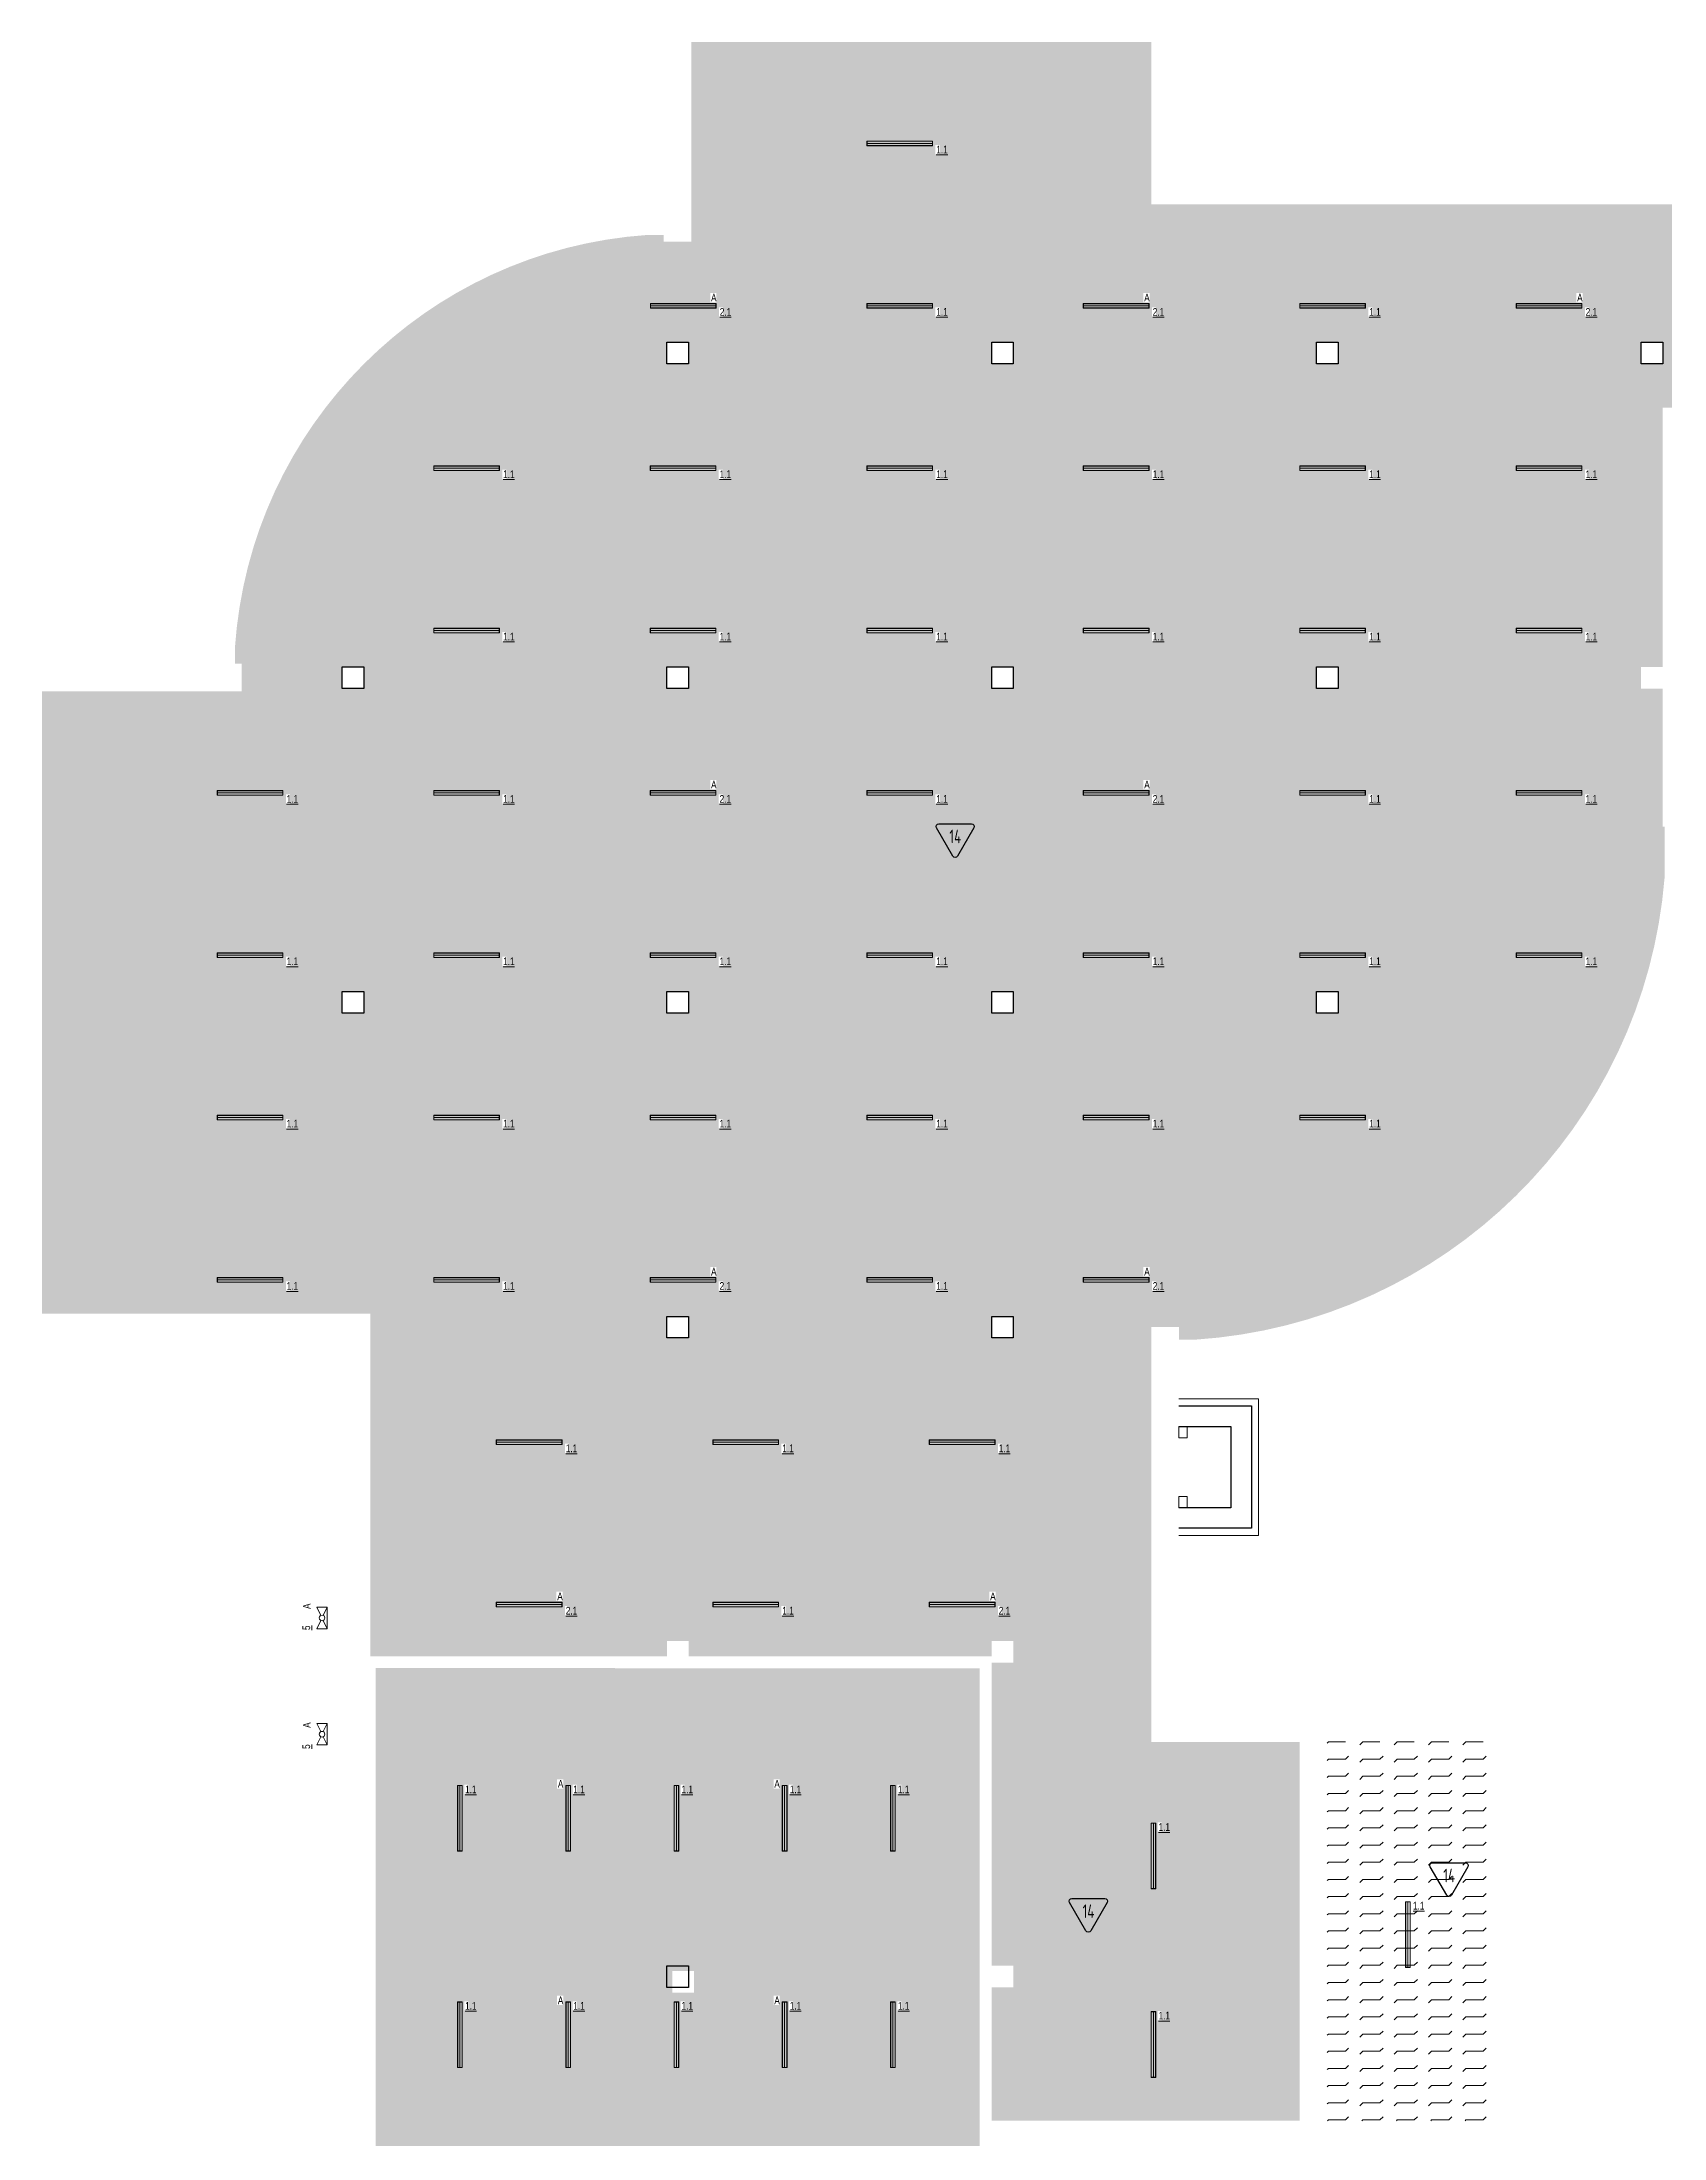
# Model space of a CAD drawing. Header units: millimetres. Extents: x -510890 to 397870, y -45599 to 141350.
# Drawn here: x -352922 to -322947, y 91616 to 130351 of the extents above; entities that cross this region are included whole.
import ezdxf

# ---------------------------------------------------------------- set-up
doc = ezdxf.new("R2010")
doc.units = ezdxf.units.MM
for name, color, linetype, lineweight in [('_ЭОМ_ОБЩ_Освещение_текст тип светильника', 172, 'Continuous', 50), ('_ЭОМ_светильник А', 1, 'Continuous', 35), ('_ЭОМ_светильник Р', 4, 'Continuous', 35), ('АР_МосжилНии_Стены', 202, 'Continuous', 30), ('Подвал', 250, 'Continuous', 30)]:
    doc.layers.add(name, color=color, linetype=linetype, lineweight=lineweight)
doc.layers.add('X-ref Light', color=250, linetype='Continuous')
doc.layers.add('АР_1_ПЛИНТУС', color=7, linetype='Continuous', true_color=0x76bcab)
doc.layers.add('АР_Потолок_Покраска', color=7, linetype='Continuous', lineweight=5, true_color=0x007399)
doc.layers.get('X-ref Light').off()
doc.styles.add('ISOCPEUR', font='isocpeur.ttf', dxfattribs={"height": 799.9999999999999})
doc.styles.add('ГОСТ', font='cad.shx', dxfattribs={"width": 0.8})

# ---------------------------------------------------------------- blocks, each defined once
blk = doc.blocks.new('ORIO LINE')
at = {"color": 0, "linetype": 'ByBlock', "lineweight": -2}
for p, q in [((-593.8284741220996, 84.00000000011642), (621.1715258779004, 84.00025189609732)), ((-593.8284741220996, -4), (-593.8284741220996, 84.00000000011642)), ((-590, 0), (-590, 80.00000000011642)), ((-590, 80.00000000011642), (617.3430517558008, 80.00000000011642)), ((617.3430517558008, 0), (-590, 0)), ((617.3430517558008, 80.00000000011642), (617.3430517558008, 0)), ((621.1715258779004, 84.00025189609732), (621.1715258779004, -3.999748104019091)), ((621.1715258779004, -3.999748104019091), (-593.8284741220996, -4))]:
    blk.add_line(p, q, dxfattribs=at)
blk.add_lwpolyline([(-590, 40.00000000005821), (617.3430517558008, 40.00000000005821)], dxfattribs=at)
blk = doc.blocks.new('ЭКРАН 9ВТ')
at = {"color": 0, "linetype": 'ByBlock', "lineweight": -2}
for points in [[(398.8943443857133, 376.0789199508727), (398.8943443857133, 0), (-398.8943443857133, 0), (-398.8943443857133, 376.0789199508727)], [(-398.8943443857133, 376.0789199508727), (-94.85104044532636, 232.7523988136963)], [(-398.8943443857133, 0), (-94.85104044532636, 143.3265211371763)], [(94.85104044532636, 232.7523988136963), (398.8943443857133, 376.0789199508727)], [(94.85104044532636, 143.3265211371763), (398.8943443857133, 0)]]:
    blk.add_lwpolyline(points, dxfattribs=at)
blk.add_circle((0, 188.0394599754363), 104.8616553994507, dxfattribs=at)
blk = doc.blocks.new('A$C89460300')
at = {"layer": '_ЭОМ_светильник А', "color": 18, "lineweight": 20, "ltscale": 100, "true_color": 0x000000}
for p, rotation in [((-1632.441251038923, 51177.44990603271), 179.9999999999999), ((6367.558748961077, 51177.44990603271), 179.9999999999999), ((14367.55874896108, 51177.44990603271), 179.9999999999999), ((-1636.268481230247, 42177.44990603297), 179.9999999999999), ((6367.559992891853, 42177.44990603297), 179.9999999999999), ((-1636.2666153342, 33177.44990603335), 179.9999999999999), ((6367.5618587879, 33177.44990603335), 179.9999999999999), ((-4478.459766394808, 27177.44990603271), 179.9999999999999), ((3521.540233605192, 27177.44990603271), 179.9999999999999), ((-3731.944202515529, 23175.01924775005), 89.99999999999991), ((268.0557974842377, 23175.02007703723), 89.99999999999991), ((-3731.944202515529, 19175.01924775005), 89.99999999999991), ((268.0557974842377, 19175.02007703723), 89.99999999999991)]:
    blk.add_blockref('ORIO LINE', p, dxfattribs=dict(at, rotation=rotation))
at = {"layer": '_ЭОМ_светильник А', "color": 18, "lineweight": 20, "ltscale": 100, "true_color": 0x000000, "xscale": 0.5, "yscale": 0.5, "zscale": 0.5, "rotation": 90}
for p in [(-8226.45755636954, 26890.40364825865), (-8226.45755636954, 24742.53494300402)]:
    blk.add_blockref('ЭКРАН 9ВТ', p, dxfattribs=at)
at = {"layer": '_ЭОМ_светильник Р', "color": 18, "lineweight": 20, "true_color": 0x000000}
for p, rotation in [((2367.558748961077, 54177.44990603271), 179.9999999999999), ((2367.558748961077, 51177.44990603271), 179.9999999999999), ((10367.55874896108, 51177.44990603271), 179.9999999999999), ((-5636.269725161023, 48177.44990603271), 179.9999999999999), ((-1636.269725161023, 48177.44990603271), 179.9999999999999), ((2367.558748961077, 48177.44990603271), 179.9999999999999), ((6367.558748961077, 48177.44990603271), 179.9999999999999), ((10367.55874896108, 48177.44990603271), 179.9999999999999), ((14367.55874896108, 48177.44990603271), 179.9999999999999), ((-5636.269725161023, 45177.44990603271), 179.9999999999999), ((-1636.269725161023, 45177.44990603271), 179.9999999999999), ((2367.558748961077, 45177.44990603271), 179.9999999999999), ((6367.558748961077, 45177.44990603271), 179.9999999999999), ((10367.55874896108, 45177.44990603271), 179.9999999999999), ((14367.55874896108, 45177.44990603271), 179.9999999999999), ((-9636.268481230247, 42177.44990603297), 179.9999999999999), ((-5636.268481230247, 42177.44990603297), 179.9999999999999), ((2367.559992891853, 42177.44990603297), 179.9999999999999), ((10367.55999289185, 42177.44990603297), 179.9999999999999), ((14367.55999289185, 42177.44990603297), 179.9999999999999), ((-9636.267859264859, 39177.44990603309), 179.9999999999999), ((-5636.267859264859, 39177.44990603309), 179.9999999999999), ((-1636.267859264859, 39177.44990603309), 179.9999999999999), ((2367.560614857241, 39177.44990603309), 179.9999999999999), ((6367.560614857241, 39177.44990603309), 179.9999999999999), ((10367.56061485724, 39177.44990603309), 179.9999999999999), ((14367.56061485724, 39177.44990603309), 179.9999999999999), ((-9636.26723729953, 36177.44990603323), 179.9999999999999), ((-5636.267237299529, 36177.44990603323), 179.9999999999999), ((-1636.267237299529, 36177.44990603323), 179.9999999999999), ((2367.56123682257, 36177.44990603323), 179.9999999999999), ((6367.56123682257, 36177.44990603323), 179.9999999999999), ((10367.56123682257, 36177.44990603323), 179.9999999999999), ((-9636.2666153342, 33177.44990603335), 179.9999999999999), ((-5636.2666153342, 33177.44990603335), 179.9999999999999), ((2367.5618587879, 33177.44990603335), 179.9999999999999), ((-4478.459766394924, 30177.45015792934), 179.9999999999999), ((-478.4597663949244, 30177.45015792934), 179.9999999999999), ((3521.540233605076, 30177.45015792934), 179.9999999999999), ((-478.459766394808, 27177.44990603271), 179.9999999999999), ((-5731.944202515529, 23175.01924775005), 89.99999999999991), ((-1731.944202515529, 23175.01924775005), 89.99999999999991), ((2268.055797484238, 23175.02007703723), 89.99999999999991), ((7082.619397710485, 22480.06737253777), 89.99999999999991), ((11784.45237813133, 21026.04078265087), 89.99999999999991), ((-5731.944202515529, 19175.01924775005), 89.99999999999991), ((-1731.944202515529, 19175.01924775005), 89.99999999999991), ((2268.055797484238, 19175.02007703723), 89.99999999999991), ((7082.619397710485, 18994.44715728419), 89.99999999999991)]:
    blk.add_blockref('ORIO LINE', p, dxfattribs=dict(at, rotation=rotation))
at = {"layer": '_ЭОМ_ОБЩ_Освещение_текст тип светильника', "color": 18, "lineweight": 20, "ltscale": 40, "true_color": 0x000000, "char_height": 142.1875, "width": 46.11787112470488, "attachment_point": 1, "style": 'ГОСТ', "bg_fill": 3, "box_fill_scale": 1.1, "bg_fill_color": 256, "bg_fill_transparency": 0}
for s, insert in [('{\\L1.1}', (3029.833680556039, 54096.35253255579)), ('{\\L2.1}', (-970.1663194439607, 51096.35253255579)), ('{\\L1.1}', (3029.833680556039, 51096.35253255579)), ('{\\L2.1}', (7029.833680556039, 51096.35253255579)), ('{\\L1.1}', (11029.83368055604, 51096.35253255579)), ('{\\L2.1}', (15029.83368055604, 51096.35253255579)), ('{\\L1.1}', (-4973.99479356606, 48096.35253255579)), ('{\\L1.1}', (-973.9947935660603, 48096.35253255579)), ('{\\L1.1}', (3029.833680556039, 48096.35253255579)), ('{\\L1.1}', (7029.833680556039, 48096.35253255579)), ('{\\L1.1}', (11029.83368055604, 48096.35253255579)), ('{\\L1.1}', (15029.83368055604, 48096.35253255579)), ('{\\L1.1}', (-4973.99479356606, 45096.35253255579)), ('{\\L1.1}', (-973.9947935660603, 45096.35253255579)), ('{\\L1.1}', (3029.833680556039, 45096.35253255579)), ('{\\L1.1}', (7029.833680556039, 45096.35253255579)), ('{\\L1.1}', (11029.83368055604, 45096.35253255579)), ('{\\L1.1}', (15029.83368055604, 45096.35253255579)), ('{\\L1.1}', (-8973.993549635285, 42096.35253255605)), ('{\\L1.1}', (-4973.993549635285, 42096.35253255605)), ('{\\L2.1}', (-973.9935496352846, 42096.35253255605)), ('{\\L1.1}', (3029.834924486815, 42096.35253255605)), ('{\\L2.1}', (7029.834924486815, 42096.35253255605)), ('{\\L1.1}', (11029.83492448681, 42096.35253255605)), ('{\\L1.1}', (15029.83492448681, 42096.35253255605)), ('{\\L1.1}', (-8973.992927669897, 39096.35253255616)), ('{\\L1.1}', (-4973.992927669897, 39096.35253255616)), ('{\\L1.1}', (-973.9929276698967, 39096.35253255616)), ('{\\L1.1}', (3029.835546452203, 39096.35253255616)), ('{\\L1.1}', (7029.835546452203, 39096.35253255616)), ('{\\L1.1}', (11029.8355464522, 39096.35253255616)), ('{\\L1.1}', (15029.8355464522, 39096.35253255616)), ('{\\L1.1}', (-8973.992305704567, 36096.35253255631)), ('{\\L1.1}', (-4973.992305704567, 36096.35253255631)), ('{\\L1.1}', (-973.9923057045671, 36096.35253255631)), ('{\\L1.1}', (3029.836168417532, 36096.35253255631)), ('{\\L1.1}', (7029.836168417532, 36096.35253255631)), ('{\\L1.1}', (11029.83616841753, 36096.35253255631)), ('{\\L1.1}', (-8973.991683739237, 33096.35253255643)), ('{\\L1.1}', (-4973.991683739237, 33096.35253255643)), ('{\\L2.1}', (-973.9916837392375, 33096.35253255643)), ('{\\L1.1}', (3029.836790382862, 33096.35253255643)), ('{\\L2.1}', (7029.836790382862, 33096.35253255643)), ('{\\L1.1}', (-3816.184834799962, 30096.35278445242)), ('{\\L1.1}', (183.8151652000379, 30096.35278445242)), ('{\\L1.1}', (4183.815165200038, 30096.35278445242)), ('{\\L2.1}', (-3816.184834799846, 27096.35253255579)), ('{\\L1.1}', (183.8151652001543, 27096.35253255579)), ('{\\L2.1}', (4183.815165200154, 27096.35253255579)), ('{\\L1.1}', (-5677.175486854045, 23793.8796105042)), ('{\\L1.1}', (-1677.175486854045, 23793.8796105042)), ('{\\L1.1}', (2322.824513145722, 23793.88043979138)), ('{\\L1.1}', (7137.38811337197, 23098.92773529192)), ('{\\L1.1}', (11839.22109379282, 21644.90114540502)), ('{\\L1.1}', (-5677.175486854045, 19793.8796105042)), ('{\\L1.1}', (-1677.175486854045, 19793.8796105042)), ('{\\L1.1}', (2322.824513145722, 19793.88043979138)), ('{\\L1.1}', (7137.38811337197, 19613.30752003833))]:
    blk.add_mtext(s, dxfattribs=dict(at, insert=insert))
at = {"layer": '_ЭОМ_ОБЩ_Освещение_текст тип светильника', "color": 18, "lineweight": 18, "ltscale": 40, "true_color": 0x000000, "char_height": 142.1875, "width": 55.871829552576, "attachment_point": 1, "rotation": 89.99999999999989, "style": 'ГОСТ', "bg_fill": 3, "box_fill_scale": 1.1, "bg_fill_color": 256, "bg_fill_transparency": 0}
for insert in [(-8682.513672280942, 26667.03905403646), (-8682.513672280942, 24470.07821163759)]:
    blk.add_mtext('{\\L5}', dxfattribs=dict(at, insert=insert))
at = {"layer": '_ЭОМ_светильник А', "color": 18, "lineweight": 18, "ltscale": 100, "true_color": 0x000000, "char_height": 142.1875, "width": 86.04374658316377, "attachment_point": 1, "rotation": 89.99999999999993, "style": 'ГОСТ', "bg_fill": 3, "box_fill_scale": 1.1, "bg_fill_color": 256, "bg_fill_transparency": 0}
for insert in [(-8672.121637914215, 27056.82310302588, 4.754723833606677e-09), (-8672.121637914215, 24859.86226062701, 4.754723833606677e-09)]:
    blk.add_mtext('А', dxfattribs=dict(at, insert=insert))
at = {"layer": '_ЭОМ_светильник А', "color": 18, "lineweight": 20, "ltscale": 100, "true_color": 0x000000, "char_height": 142.1875, "width": 86.04374658316377, "attachment_point": 1, "style": 'ГОСТ', "bg_fill": 3, "box_fill_scale": 1.1, "bg_fill_color": 256, "bg_fill_transparency": 0}
for insert in [(-3962.798845584621, 23895.52239143389), (37.20115441514645, 23895.52322072106), (-3962.798845584621, 19895.52239143389), (37.20115441514645, 19895.52322072106)]:
    blk.add_mtext('А', dxfattribs=dict(at, insert=insert))
at = {"layer": '_ЭОМ_ОБЩ_Освещение_текст тип светильника', "color": 18, "lineweight": 20, "ltscale": 40, "true_color": 0x000000, "char_height": 142.1875, "width": 46.11787112470488, "attachment_point": 1, "style": 'ГОСТ', "bg_fill": 3, "box_fill_scale": 1.1, "bg_fill_color": 256, "bg_fill_transparency": 0}
for insert in [(-3677.175486854045, 23793.8796105042), (322.8245131457224, 23793.88043979138), (-3677.175486854045, 19793.8796105042), (322.8245131457224, 19793.88043979138)]:
    blk.add_mtext('{\\L1.1}', dxfattribs=dict(at, insert=insert))
at = {"layer": '_ЭОМ_светильник А', "color": 18, "lineweight": 20, "ltscale": 100, "true_color": 0x000000, "char_height": 142.1875, "width": 86.04374658316377, "attachment_point": 1, "style": 'ГОСТ', "bg_fill": 3, "box_fill_scale": 1.1, "bg_fill_color": 256, "bg_fill_transparency": 0}
for insert in [(-1131.429641846451, 51360.99399132928), (6872.398832275649, 51360.99399132928), (14872.39883227565, 51360.99399132928), (-1131.428397915675, 42360.99399132954), (6872.400076206424, 42360.99399132954), (-1131.426532019628, 33360.99399132992), (6872.401942102471, 33360.99399132992), (-3973.619683080236, 27360.99399132928), (4026.380316919764, 27360.99399132928)]:
    blk.add_mtext('А', dxfattribs=dict(at, insert=insert))

msp = doc.modelspace()

# ---------------------------------------------------------------- hatches: boundary and pattern name
at = {"layer": 'АР_Потолок_Покраска'}
h = msp.add_hatch(dxfattribs=at)
h.set_pattern_fill('FLEX', color=256, scale=50)
h.set_pattern_definition([(0, (0, 0), (0, 317.5), [317.5, -317.5]), (45, (317.5, 0), (0, 317.499999467225), [79.375, -290.26280657, 79.375, -449.01280657])])
h.paths.add_polyline_path([(-340972.0711264506, 124800.6824583525), (-340972.0711264507, 124400.6824583525), (-341372.0711264507, 124400.6824583525), (-341372.0711264507, 124800.6824583525)])
h.paths.add_polyline_path([(-334972.0711264507, 124800.6824583525), (-334972.0711264507, 124400.6824583525), (-335372.0711264507, 124400.6824583525), (-335372.0711264507, 124800.6824583525)])
h.paths.add_polyline_path([(-328972.0711264506, 124800.6824583525), (-328972.0711264506, 124400.6824583525), (-329372.0711264506, 124400.6824583525), (-329372.0711264506, 124800.6824583525)])
h.paths.add_polyline_path([(-322972.0711264503, 124800.6824583525), (-322972.0711264503, 124400.6824583525), (-323372.0711264503, 124400.6824583525), (-323372.0711264503, 124800.6824583525)])
h.paths.add_polyline_path([(-316972.0711264502, 124800.6824583525), (-316972.0711264502, 124400.6824583525), (-317372.0711264502, 124400.6824583525), (-317372.0711264502, 124800.6824583525)])
h.paths.add_polyline_path([(-299372.0711264501, 121800.6824583525), (-298972.07112645, 121800.6824583525), (-298972.0711264501, 121400.6824583525), (-299372.0711264501, 121400.6824583525)])
h.paths.add_polyline_path([(-329372.0711264506, 118400.6824583525), (-329372.0711264506, 118800.6824583525), (-328972.0711264506, 118800.6824583525), (-328972.0711264506, 118400.6824583525)])
h.paths.add_polyline_path([(-335372.0711264507, 118400.6824583525), (-335372.0711264507, 118800.6824583525), (-334972.0711264507, 118800.6824583525), (-334972.0711264507, 118400.6824583525)])
h.paths.add_polyline_path([(-341372.0711264507, 118400.6824583525), (-341372.0711264507, 118800.6824583525), (-340972.0711264507, 118800.6824583525), (-340972.0711264507, 118400.6824583525)])
h.paths.add_polyline_path([(-347372.0711264507, 118800.6824583525), (-346972.0711264506, 118800.6824583525), (-346972.0711264507, 118400.6824583525), (-347372.0711264506, 118400.6824583525)])
h.paths.add_polyline_path([(-347372.0711264507, 112800.6824583525), (-346972.0711264507, 112800.6824583525), (-346972.0711264507, 112400.6824583525), (-347372.0711264507, 112400.6824583525)])
h.paths.add_polyline_path([(-341372.0711264507, 112400.6824583525), (-341372.0711264507, 112800.6824583525), (-340972.0711264507, 112800.6824583525), (-340972.0711264507, 112400.6824583525)])
h.paths.add_polyline_path([(-335372.0711264507, 112400.6824583525), (-335372.0711264507, 112800.6824583525), (-334972.0711264507, 112800.6824583525), (-334972.0711264507, 112400.6824583525)])
h.paths.add_polyline_path([(-328972.0711264506, 112400.6824583525), (-329372.0711264506, 112400.6824583525), (-329372.0711264506, 112800.6824583525), (-328972.0711264506, 112800.6824583525)])
h.paths.add_polyline_path([(-334972.0711264507, 106400.6824583525), (-335372.0711264507, 106400.6824583525), (-335372.0711264507, 106800.6824583525), (-334972.0711264507, 106800.6824583525)])
h.paths.add_polyline_path([(-341372.0711264507, 106800.6824583525), (-340972.0711264507, 106800.6824583525), (-340972.0711264507, 106400.6824583525), (-341372.0711264507, 106400.6824583525)])
edge = h.paths.add_edge_path()
edge.add_line((-340922.0711264507, 130350.6824583525), (-332422.0711264507, 130350.6824583525))
edge.add_line((-332422.0711264507, 130350.6824583525), (-332422.0711264507, 127350.6824583525))
edge.add_line((-332422.0711264507, 127350.6824583525), (-293422.0711264503, 127350.6824583525))
edge.add_line((-293422.0711264503, 127350.6824583525), (-293422.0711264503, 115850.6824583525))
edge.add_line((-293422.0711264503, 115850.6824583525), (-304054.0665040578, 115850.6824583525))
edge.add_line((-304054.0665040578, 115850.6824583525), (-304052.0711264501, 123589.9490637413))
edge.add_line((-304052.0711264501, 123589.9490637413), (-322971.1212310863, 123589.9490637413))
edge.add_line((-322971.1212310863, 123589.9490637413), (-322972.4206091521, 118800.6824583525))
edge.add_line((-322972.4206091521, 118800.6824583525), (-323372.0711264503, 118800.6824583525))
edge.add_line((-323372.0711264503, 118800.6824583525), (-323372.0711264503, 118400.6824583525))
edge.add_line((-323372.0711264503, 118400.6824583525), (-322971.7709201192, 118400.6824583525))
edge.add_line((-322971.7709201192, 118400.6824583525), (-322972.4206091521, 115850.682458348))
edge.add_line((-322972.4206091521, 115850.682458348), (-322937.0711264503, 115850.6824583525))
edge.add_line((-322937.0711264503, 115850.6824583525), (-322937.071126446, 114910.6824583937))
edge.add_arc((-332221.3052867493, 115664.1989911304), 9314.761999560247, 273.7493737611768, 355.35999482438194, ccw=False)
edge.add_line((-331612.1922956888, 106369.3739539082), (-331912.1922956888, 106369.373953908))
edge.add_line((-331912.1922956888, 106369.373953908), (-331912.1922958228, 106600.6824583609))
edge.add_line((-331912.1922958228, 106600.6824583609), (-332422.1922958228, 106600.6824583525))
edge.add_line((-332422.1922958228, 106600.6824583525), (-332422.1922958228, 98935.68245835253))
edge.add_line((-332422.1922958228, 98935.68245835253), (-329682.0012375686, 98935.68245835253))
edge.add_line((-329682.0012375686, 98935.68245835253), (-329682.0361820102, 91935.6824583525))
edge.add_line((-329682.0361820102, 91935.6824583525), (-335372.1922958228, 91935.68245835253))
edge.add_line((-335372.1922958228, 91935.68245835253), (-335372.1317111368, 94400.68245835253))
edge.add_line((-335372.1317111368, 94400.68245835253), (-334972.0711264507, 94400.68245835253))
edge.add_line((-334972.0711264507, 94400.68245835253), (-334972.0711264507, 94800.68245835253))
edge.add_line((-334972.0711264507, 94800.68245835253), (-335372.0711264507, 94800.68245835253))
edge.add_line((-335372.0711264507, 94800.68245835253), (-335372.0711264507, 100400.6824583525))
edge.add_line((-335372.0711264507, 100400.6824583525), (-334972.0711264507, 100400.6824583525))
edge.add_line((-334972.0711264507, 100400.6824583525), (-334972.0711264507, 100800.6824583525))
edge.add_line((-334972.0711264507, 100800.6824583525), (-335372.0711264507, 100800.6824583525))
edge.add_line((-335372.0711264507, 100800.6824583525), (-335372.1922958228, 100516.9295154978))
edge.add_line((-335372.1922958228, 100516.9295154978), (-340972.0711264507, 100520.4624429413))
edge.add_line((-340972.0711264507, 100520.4624429413), (-340972.0711264507, 100800.6824583525))
edge.add_line((-340972.0711264507, 100800.6824583525), (-341372.0711264507, 100800.6824583525))
edge.add_line((-341372.0711264507, 100800.6824583525), (-341372.0711264507, 100520.7148003619))
edge.add_line((-341372.0711264507, 100520.7148003619), (-346852.1922958228, 100520.6824583525))
edge.add_line((-346852.1922958228, 100520.6824583525), (-346852.1922958228, 106850.6824583525))
edge.add_line((-346852.1922958228, 106850.6824583525), (-352922.0711264506, 106850.6824583525))
edge.add_line((-352922.0711264506, 106850.6824583525), (-352922.0711264506, 118350.6824583526))
edge.add_line((-352922.0711264506, 118350.6824583526), (-349232.0711264506, 118350.6824583525))
edge.add_line((-349232.0711264506, 118350.6824583525), (-349232.0711264506, 118860.6824583525))
edge.add_line((-349232.0711264506, 118860.6824583525), (-349355.3711942717, 118860.6824583525))
edge.add_line((-349355.3711942717, 118860.6824583525), (-349355.3711942692, 119160.6824583897))
edge.add_arc((-341172.0711264507, 118600.6824583523), 8202.438661764007, 93.91476438923058, 176.0852356107049, ccw=False)
edge.add_line((-341732.0711264788, 126783.9825261715), (-341432.0711264507, 126783.9825261736))
edge.add_line((-341432.0711264507, 126783.9825261736), (-341432.0711264507, 126660.6824583525))
edge.add_line((-341432.0711264507, 126660.6824583525), (-340922.0711264507, 126660.6824583525))
edge.add_line((-340922.0711264507, 126660.6824583525), (-340922.0711264507, 130350.6824583525))
h = msp.add_hatch(dxfattribs=at)
h.set_pattern_fill('HEX', color=256, scale=25)
h.set_pattern_definition([(0, (-599093.7949795618, 63531.31726554468), (0, 137.481532885), [79.375, -158.75]), (120, (-599093.7949795618, 63531.31726554468), (-119.0625000296357, -68.74076644249996), [79.37499999999989, -158.7499999999998]), (59.99999999999999, (-599014.4199795618, 63531.31726554468), (-119.0625000296357, 68.7407664425), [79.375, -158.75])])
h.paths.add_polyline_path([(-340872.0711264506, 94300.68245835254), (-341272.0711264506, 94300.68245835253), (-341272.0711264506, 94700.68245835256), (-340872.0711264506, 94700.68245835253)], flags=16)
h.paths.add_polyline_path([(-340872.0711264506, 88300.68245835254), (-341272.0711264506, 88300.68245835253), (-341272.0711264506, 88700.68245835256), (-340872.0711264506, 88700.68245835253)], flags=16)
h.paths.add_polyline_path([(-346752.1922958228, 100300.6824583525), (-335591.5435111108, 100296.9193344545), (-335591.1428222287, 83336.02404963062), (-340851.7994435144, 83336.03911197746), (-340853.3862948782, 82785.68245835254), (-346753.3784583045, 82785.68245835254)])
h = msp.add_hatch(dxfattribs=at)
h.set_pattern_fill('FLEX', color=256, scale=50)
h.set_pattern_definition([(0, (-430114.763221242, 35117.90697236371), (0, 317.5), [317.5, -317.5]), (45, (-429797.263221242, 35117.90697236371), (0, 317.499999467225), [79.375, -290.26280657, 79.375, -449.01280657])])
h.paths.add_polyline_path([(-329172.0711264506, 98935.68245835253), (-326172.0711264504, 98935.68245835253), (-326172.0361820102, 91935.68245835256), (-329172.0361820102, 91935.68245835253)])

# ---------------------------------------------------------------- linework, layer by layer
for points in [[(-341372.0711264507, 124800.6824583525), (-340972.0711264507, 124800.6824583525), (-340972.0711264507, 124400.6824583525), (-341372.0711264507, 124400.6824583525)], [(-340972.0711264506, 124800.6824583525), (-340972.0711264507, 124400.6824583525), (-341372.0711264507, 124400.6824583525), (-341372.0711264507, 124800.6824583525)], [(-335372.0711264507, 124800.6824583525), (-334972.0711264507, 124800.6824583525), (-334972.0711264507, 124400.6824583525), (-335372.0711264507, 124400.6824583525)], [(-334972.0711264507, 124800.6824583525), (-334972.0711264507, 124400.6824583525), (-335372.0711264507, 124400.6824583525), (-335372.0711264507, 124800.6824583525)], [(-329372.0711264506, 124800.6824583525), (-328972.0711264506, 124800.6824583525), (-328972.0711264506, 124400.6824583525), (-329372.0711264506, 124400.6824583525)], [(-328972.0711264506, 124800.6824583525), (-328972.0711264506, 124400.6824583525), (-329372.0711264506, 124400.6824583525), (-329372.0711264506, 124800.6824583525)], [(-323372.0711264503, 124800.6824583525), (-322972.0711264503, 124800.6824583525), (-322972.0711264503, 124400.6824583525), (-323372.0711264503, 124400.6824583525)], [(-322972.0711264503, 124800.6824583525), (-322972.0711264503, 124400.6824583525), (-323372.0711264503, 124400.6824583525), (-323372.0711264503, 124800.6824583525)], [(-347372.0711264507, 118800.6824583525), (-346972.0711264507, 118800.6824583525), (-346972.0711264507, 118400.6824583525), (-347372.0711264507, 118400.6824583525)], [(-347372.0711264507, 118800.6824583525), (-346972.0711264506, 118800.6824583525), (-346972.0711264507, 118400.6824583525), (-347372.0711264506, 118400.6824583525)], [(-341372.0711264507, 118800.6824583525), (-340972.0711264507, 118800.6824583525), (-340972.0711264507, 118400.6824583525), (-341372.0711264507, 118400.6824583525)], [(-341372.0711264507, 118400.6824583525), (-341372.0711264507, 118800.6824583525), (-340972.0711264507, 118800.6824583525), (-340972.0711264507, 118400.6824583525)], [(-335372.0711264507, 118800.6824583525), (-334972.0711264507, 118800.6824583525), (-334972.0711264507, 118400.6824583525), (-335372.0711264507, 118400.6824583525)], [(-335372.0711264507, 118400.6824583525), (-335372.0711264507, 118800.6824583525), (-334972.0711264507, 118800.6824583525), (-334972.0711264507, 118400.6824583525)], [(-329372.0711264506, 118800.6824583525), (-328972.0711264506, 118800.6824583525), (-328972.0711264506, 118400.6824583525), (-329372.0711264506, 118400.6824583525)], [(-329372.0711264506, 118400.6824583525), (-329372.0711264506, 118800.6824583525), (-328972.0711264506, 118800.6824583525), (-328972.0711264506, 118400.6824583525)], [(-347372.0711264507, 112800.6824583525), (-346972.0711264507, 112800.6824583525), (-346972.0711264507, 112400.6824583525), (-347372.0711264507, 112400.6824583525)], [(-347372.0711264507, 112800.6824583525), (-346972.0711264507, 112800.6824583525), (-346972.0711264507, 112400.6824583525), (-347372.0711264507, 112400.6824583525)], [(-341372.0711264507, 112800.6824583525), (-340972.0711264507, 112800.6824583525), (-340972.0711264507, 112400.6824583525), (-341372.0711264507, 112400.6824583525)], [(-341372.0711264507, 112400.6824583525), (-341372.0711264507, 112800.6824583525), (-340972.0711264507, 112800.6824583525), (-340972.0711264507, 112400.6824583525)], [(-335372.0711264507, 112800.6824583525), (-334972.0711264507, 112800.6824583525), (-334972.0711264507, 112400.6824583525), (-335372.0711264507, 112400.6824583525)], [(-335372.0711264507, 112400.6824583525), (-335372.0711264507, 112800.6824583525), (-334972.0711264507, 112800.6824583525), (-334972.0711264507, 112400.6824583525)], [(-329372.0711264506, 112800.6824583525), (-328972.0711264506, 112800.6824583525), (-328972.0711264506, 112400.6824583525), (-329372.0711264506, 112400.6824583525)], [(-328972.0711264506, 112400.6824583525), (-329372.0711264506, 112400.6824583525), (-329372.0711264506, 112800.6824583525), (-328972.0711264506, 112800.6824583525)], [(-341372.0711264507, 106800.6824583525), (-340972.0711264507, 106800.6824583525), (-340972.0711264507, 106400.6824583525), (-341372.0711264507, 106400.6824583525)], [(-341372.0711264507, 106800.6824583525), (-340972.0711264507, 106800.6824583525), (-340972.0711264507, 106400.6824583525), (-341372.0711264507, 106400.6824583525)], [(-335372.0711264507, 106800.6824583525), (-334972.0711264507, 106800.6824583525), (-334972.0711264507, 106400.6824583525), (-335372.0711264507, 106400.6824583525)], [(-334972.0711264507, 106400.6824583525), (-335372.0711264507, 106400.6824583525), (-335372.0711264507, 106800.6824583525), (-334972.0711264507, 106800.6824583525)], [(-340972.0711264507, 94400.68245835253), (-341372.0711264507, 94400.68245835252), (-341372.0711264507, 94800.68245835254), (-340972.0711264507, 94800.68245835252)]]:
    msp.add_lwpolyline(points, close=True)
for points in [[(-336349.8516034776, 115903.8486366935), (-335743.6336627482, 115903.8486366933, -0.5773494962845065), (-335700.3324136313, 115828.8488739976), (-336003.4412981478, 115303.8488857895, -0.5773541042744643), (-336090.0441261593, 115303.8488857895), (-336393.1527881231, 115828.8484885261, -0.5773491286020777), (-336349.8516034776, 115903.8486366935, -1.710881644036777e-06)], [(-327223.7772074421, 96703.57386510487), (-326617.5592667127, 96703.57386510464, -0.5773494962845065), (-326574.2580175959, 96628.57410240901), (-326877.3669021124, 96103.57411420083, -0.5773541042744643), (-326963.9697301239, 96103.57411420083), (-327267.0783920876, 96628.5737169375, -0.5773491286020777), (-327223.7772074421, 96703.57386510487, -1.710881644036777e-06)], [(-333888.9212413019, 96043.44187694108), (-333282.7033005725, 96043.44187694085, -0.5773494962845065), (-333239.4020514556, 95968.44211424522), (-333542.5109359722, 95443.44212603704, -0.5773541042744643), (-333629.1137639837, 95443.44212603704), (-333932.2224259474, 95968.44172877372, -0.5773491286020777), (-333888.9212413019, 96043.44187694108, -1.710881644036777e-06)]]:
    msp.add_lwpolyline(points, format="xyb")

# ---------------------------------------------------------------- texts
at = {"char_height": 250, "width": 294.3337657886732, "attachment_point": 1, "style": 'ISOCPEUR'}
for insert in [(-336153.4575231094, 115793.2711324436), (-327027.3831270739, 96592.99636085492), (-333692.5271609337, 95932.86437269113)]:
    msp.add_mtext('{\\W0.7;14}', dxfattribs=dict(at, insert=insert))

# ---------------------------------------------------------------- next in the draw order: block references
at = {"layer": 'X-ref Light', "color": 1, "lineweight": 18}
msp.add_blockref('A$C89460300', (-339425.7347394532, 74336.41730873985), dxfattribs=at)

# ---------------------------------------------------------------- next in the draw order: linework, layer by layer
at = {"layer": 'АР_1_ПЛИНТУС', "color": 153, "lineweight": 9, "ltscale": 1000, "true_color": 0x5295b7}
for points in [[(-331912.0383225769, 104554.3739539081), (-331759.5356912568, 104554.3739539081), (-331759.5356912568, 104764.9267820963), (-331912.0383225769, 104764.9267820963)], [(-331912.1922958227, 103263.936167489), (-331759.6896645025, 103263.936167489), (-331759.6896645025, 103474.4889956772), (-331912.1922958227, 103474.4889956772)]]:
    msp.add_lwpolyline(points, close=True, dxfattribs=at)
at = {"layer": 'АР_МосжилНии_Стены', "color": 18, "lineweight": 25, "ltscale": 100, "true_color": 0x000000}
for points in [[(-331912.0383225769, 105144.9267820963), (-330573.6400320871, 105144.9267820963), (-330573.6400320871, 102883.7124913209), (-331912.0383225769, 102883.7124913209)], [(-331912.0383225769, 104764.9267820963), (-330953.6400320871, 104764.9267820963), (-330953.6400320871, 103263.7124913209), (-331912.0383225769, 103263.7124913209)]]:
    msp.add_lwpolyline(points, dxfattribs=at)
at = {"layer": 'Подвал', "lineweight": 18, "ltscale": 100}
msp.add_lwpolyline([(-331912.0383225769, 105274.9267820963), (-330443.6400320871, 105274.9267820963), (-330443.6400320871, 102753.7124913209), (-331912.0383225769, 102753.7124913209)], dxfattribs=at)

doc.saveas('drawing.dxf')
